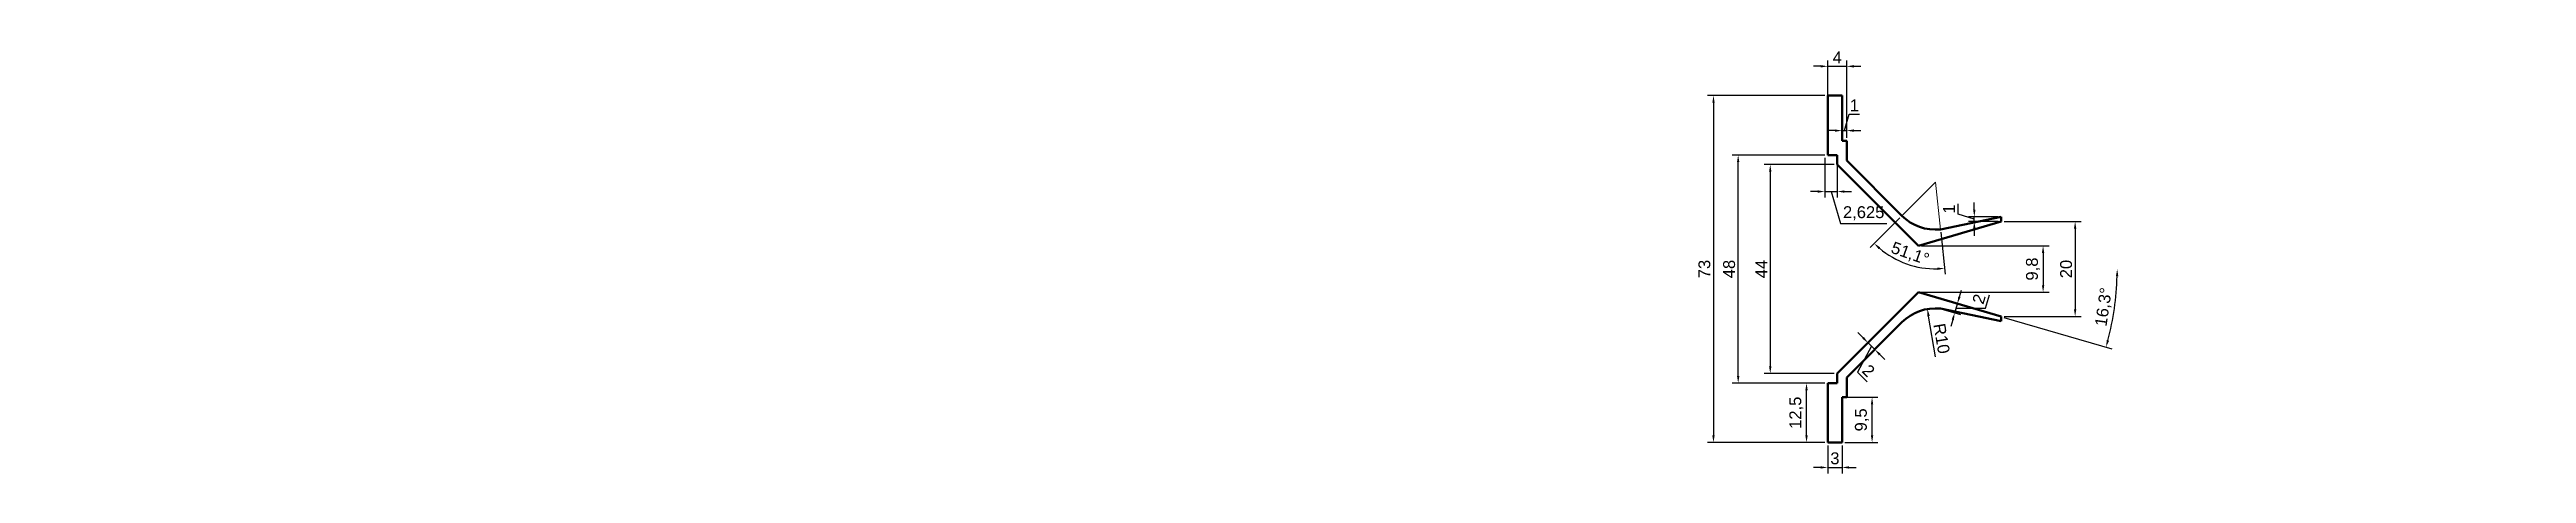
# Model space of a CAD drawing. Header units: millimetres. Extents: x -28 to 494, y -34 to 56.
import ezdxf

# ---------------------------------------------------------------- set-up
doc = ezdxf.new("R2010")
doc.units = ezdxf.units.MM
doc.header["$MEASUREMENT"] = 0
doc.layers.get('0').update_dxf_attribs({"color": 3, "lineweight": 50})
doc.layers.add('cotas', color=7, linetype='Continuous', lineweight=15)
doc.styles.get("Standard").update_dxf_attribs({"font": 'Arial.ttf'})
doc.dimstyles.new('ISO-25', dxfattribs={"dimtxt": 2.5, "dimasz": 1.5, "dimexe": 1.25, "dimexo": 0.625, "dimtad": 1, "dimdec": 3, "dimtxsty": 'Standard', "dimcen": 0, "dimadec": 1, "dimazin": 0, "dimtfac": 1, "dimtdec": 3, "dimtmove": 0, "dimatfit": 3, "dimfxl": 1, "dimarcsym": 0})

# ---------------------------------------------------------------- blocks, each defined once
blk = doc.blocks.new('*D26')
at = {"layer": 'cotas', "color": 0, "lineweight": -2, "transparency": 16777216}
for p, q in [((366.19, 14.32), (393.11, 14.32)), ((391.86, 12.82), (391.86, 6.02)), ((366.19, 4.52), (393.11, 4.52))]:
    blk.add_line(p, q, dxfattribs=at)
at = {"layer": 'cotas', "color": 0, "transparency": 16777216}
for points in [[(391.61, 12.82), (392.11, 12.82), (391.86, 14.32)], [(391.61, 6.02), (392.11, 6.02), (391.86, 4.52)]]:
    blk.add_solid(points, dxfattribs=at)
at = {"layer": 'Defpoints', "color": 0, "transparency": 16777216}
for p in [(365.56, 14.32), (365.56, 4.52), (391.86, 4.52)]:
    blk.add_point(p, dxfattribs=at)
at = {"layer": 'cotas', "color": 0, "transparency": 16777216, "insert": (389.74, 9.42), "char_height": 2.5, "attachment_point": 5, "rotation": 90}
blk.add_mtext('9,8', dxfattribs=at)
blk = doc.blocks.new('*D27')
at = {"layer": 'cotas', "color": 0, "lineweight": -2, "transparency": 16777216}
for p, q in [((383.63, 19.42), (399.87, 19.42)), ((398.62, 17.92), (398.62, 0.92)), ((383.63, -0.58), (399.87, -0.58))]:
    blk.add_line(p, q, dxfattribs=at)
at = {"layer": 'cotas', "color": 0, "transparency": 16777216}
for points in [[(398.37, 17.92), (398.87, 17.92), (398.62, 19.42)], [(398.37, 0.92), (398.87, 0.92), (398.62, -0.58)]]:
    blk.add_solid(points, dxfattribs=at)
at = {"layer": 'Defpoints', "color": 0, "transparency": 16777216}
for p in [(383, 19.42), (383, -0.58), (398.62, -0.58)]:
    blk.add_point(p, dxfattribs=at)
at = {"layer": 'cotas', "color": 0, "transparency": 16777216, "insert": (396.72, 9.42), "char_height": 2.5, "attachment_point": 5, "rotation": 90}
blk.add_mtext('20', dxfattribs=at)
blk = doc.blocks.new('*D28')
at = {"layer": 'cotas', "color": 0, "lineweight": -2, "transparency": 16777216}
for p, q in [((373.92, 20.96), (373.92, 23.13)), ((377.36, 19.92), (373.92, 20.96)), ((377.36, 21.92), (377.36, 23.42)), ((382.38, 20.42), (376.11, 20.42)), ((382.38, 19.42), (376.11, 19.42)), ((377.36, 19.42), (377.36, 20.42)), ((377.36, 19.42), (377.36, 20.42)), ((377.36, 17.92), (377.36, 16.42))]:
    blk.add_line(p, q, dxfattribs=at)
at = {"layer": 'cotas', "color": 0, "transparency": 16777216}
for points in [[(377.11, 21.92), (377.61, 21.92), (377.36, 20.42)], [(377.11, 17.92), (377.61, 17.92), (377.36, 19.42)]]:
    blk.add_solid(points, dxfattribs=at)
at = {"layer": 'Defpoints', "color": 0, "transparency": 16777216}
for p in [(377.36, 20.42), (383, 20.42), (383, 19.42)]:
    blk.add_point(p, dxfattribs=at)
at = {"layer": 'cotas', "color": 0, "transparency": 16777216, "insert": (372.04, 22.04), "char_height": 2.5, "attachment_point": 5, "rotation": 90}
blk.add_mtext('1', dxfattribs=at)
blk = doc.blocks.new('*D29')
at = {"layer": 'cotas', "color": 0, "lineweight": -2, "transparency": 16777216}
blk.add_line((369.18, -9.07), (367.73, -0.48), dxfattribs=at)
at = {"layer": 'cotas', "color": 0, "transparency": 16777216}
blk.add_solid([(367.98, -0.44), (367.48, -0.52), (367.48, 1)], dxfattribs=at)
at = {"layer": 'Defpoints', "color": 0, "transparency": 16777216}
for p in [(367.48, 1), (369.15, -8.86)]:
    blk.add_point(p, dxfattribs=at)
at = {"layer": 'cotas', "color": 0, "transparency": 16777216, "insert": (370.46, -5.2), "char_height": 2.5, "attachment_point": 5, "rotation": 279.5965}
blk.add_mtext('R10', dxfattribs=at)
blk = doc.blocks.new('*D30')
at = {"layer": 'cotas', "color": 0, "lineweight": -2, "transparency": 16777216}
blk.add_line((383.6, -0.75), (406.33, -7.4), dxfattribs=at)
blk.add_arc((348.81, 9.42), 58.68, 345.1647, 358.5353, dxfattribs=at)
at = {"layer": 'cotas', "color": 0, "transparency": 16777216}
for points in [[(407.22, 7.93), (407.72, 7.92), (407.49, 9.42)], [(405.77, -5.67), (405.29, -5.53), (405.13, -7.05)]]:
    blk.add_solid(points, dxfattribs=at)
at = {"layer": 'Defpoints', "color": 0, "transparency": 16777216}
for p in [(-28.49, 9.42), (493.78, 9.42), (365.56, 4.52), (383, -0.58), (406.43, -1.64)]:
    blk.add_point(p, dxfattribs=at)
at = {"layer": 'cotas', "color": 0, "transparency": 16777216, "insert": (404.79, 1.41), "char_height": 2.5, "attachment_point": 5, "rotation": 81.85}
blk.add_mtext('16,3°', dxfattribs=at)
blk = doc.blocks.new('*D31')
at = {"layer": 'cotas', "color": 0, "lineweight": -2, "transparency": 16777216}
for p, q in [((353.89, -5.03), (352.83, -3.97)), ((360.22, -0.82), (354.06, -6.97)), ((361.63, -2.23), (355.48, -8.39)), ((355.66, -6.8), (352.71, -12.27)), ((356.36, -7.5), (354.95, -6.09)), ((356.36, -7.5), (354.95, -6.09)), ((357.42, -8.57), (358.48, -9.63)), ((352.71, -12.27), (354.76, -14.32))]:
    blk.add_line(p, q, dxfattribs=at)
at = {"layer": 'cotas', "color": 0, "transparency": 16777216}
for points in [[(354.06, -4.85), (353.71, -5.21), (354.95, -6.09)], [(357.6, -8.39), (357.25, -8.74), (356.36, -7.5)]]:
    blk.add_solid(points, dxfattribs=at)
at = {"layer": 'Defpoints', "color": 0, "transparency": 16777216}
for p in [(360.66, -0.38), (362.08, -1.79), (354.95, -6.09)]:
    blk.add_point(p, dxfattribs=at)
at = {"layer": 'cotas', "color": 0, "transparency": 16777216, "insert": (355.07, -11.97), "char_height": 2.5, "attachment_point": 5, "rotation": 315}
blk.add_mtext('2', dxfattribs=at)
blk = doc.blocks.new('*D32')
at = {"layer": 'cotas', "color": 0, "lineweight": -2, "transparency": 16777216}
for p, q in [((347.84, 31.42), (333.08, 31.42)), ((334.33, 29.92), (334.33, -11.08)), ((347.84, -12.58), (333.08, -12.58))]:
    blk.add_line(p, q, dxfattribs=at)
at = {"layer": 'cotas', "color": 0, "transparency": 16777216}
for points in [[(334.08, 29.92), (334.58, 29.92), (334.33, 31.42)], [(334.08, -11.08), (334.58, -11.08), (334.33, -12.58)]]:
    blk.add_solid(points, dxfattribs=at)
at = {"layer": 'Defpoints', "color": 0, "transparency": 16777216}
for p in [(348.46, 31.42), (334.33, -12.58), (348.46, -12.58)]:
    blk.add_point(p, dxfattribs=at)
at = {"layer": 'cotas', "color": 0, "transparency": 16777216, "insert": (332.46, 9.42), "char_height": 2.5, "attachment_point": 5, "rotation": 90}
blk.add_mtext('44', dxfattribs=at)
blk = doc.blocks.new('*D33')
at = {"layer": 'cotas', "color": 0, "lineweight": -2, "transparency": 16777216}
for p, q in [((361.63, 20.2), (355.37, 13.93)), ((370.28, 17.15), (371.22, 8.33))]:
    blk.add_line(p, q, dxfattribs=at)
blk.add_arc((369.15, 27.71), 18.24, 229.7129, 271.4004, dxfattribs=at)
at = {"layer": 'cotas', "color": 0, "transparency": 16777216}
for points in [[(357.18, 13.61), (357.52, 13.98), (356.25, 14.81)], [(369.58, 9.72), (369.61, 9.23), (371.09, 9.57)]]:
    blk.add_solid(points, dxfattribs=at)
at = {"layer": 'Defpoints', "color": 0, "transparency": 16777216}
for p in [(369.15, 27.71), (369.15, 27.71), (362.08, 20.64), (370.21, 17.77), (360.59, 11.6)]:
    blk.add_point(p, dxfattribs=at)
at = {"layer": 'cotas', "color": 0, "transparency": 16777216, "insert": (363.78, 12.52), "char_height": 2.5, "attachment_point": 5, "rotation": 340.5566}
blk.add_mtext('51,1°', dxfattribs=at)
blk = doc.blocks.new('*D34')
at = {"layer": 'cotas', "color": 0, "lineweight": -2, "transparency": 16777216}
for p, q in [((370.81, 0.91), (374.43, -0.15)), ((371.37, 2.83), (374.99, 1.77)), ((373.23, 0.2), (373.79, 2.12)), ((373.23, 0.2), (373.79, 2.12)), ((373.51, 1.16), (379.73, 1.2)), ((374.21, 3.56), (374.63, 5)), ((379.73, 1.2), (380.54, 3.99)), ((372.81, -1.24), (372.39, -2.68))]:
    blk.add_line(p, q, dxfattribs=at)
at = {"layer": 'cotas', "color": 0, "transparency": 16777216}
for points in [[(372.57, -1.17), (373.05, -1.31), (373.23, 0.2)], [(373.97, 3.63), (374.45, 3.49), (373.79, 2.12)]]:
    blk.add_solid(points, dxfattribs=at)
at = {"layer": 'Defpoints', "color": 0, "transparency": 16777216}
for p in [(370.21, 1.08), (370.77, 3), (373.79, 2.12)]:
    blk.add_point(p, dxfattribs=at)
at = {"layer": 'cotas', "color": 0, "transparency": 16777216, "insert": (378.33, 3.12), "char_height": 2.5, "attachment_point": 5, "rotation": 73.7}
blk.add_mtext('2', dxfattribs=at)
blk = doc.blocks.new('*D35')
at = {"layer": 'cotas', "color": 0, "lineweight": -2, "transparency": 16777216}
for p, q in [((345.84, 33.42), (326.32, 33.42)), ((327.57, -13.08), (327.57, 31.92)), ((345.84, -14.58), (326.32, -14.58))]:
    blk.add_line(p, q, dxfattribs=at)
at = {"layer": 'cotas', "color": 0, "transparency": 16777216}
for points in [[(327.32, 31.92), (327.82, 31.92), (327.57, 33.42)], [(327.32, -13.08), (327.82, -13.08), (327.57, -14.58)]]:
    blk.add_solid(points, dxfattribs=at)
at = {"layer": 'Defpoints', "color": 0, "transparency": 16777216}
for p in [(327.57, 33.42), (346.46, 33.42), (346.46, -14.58)]:
    blk.add_point(p, dxfattribs=at)
at = {"layer": 'cotas', "color": 0, "transparency": 16777216, "insert": (325.67, 9.42), "char_height": 2.5, "attachment_point": 5, "rotation": 90}
blk.add_mtext('48', dxfattribs=at)
blk = doc.blocks.new('*D36')
at = {"layer": 'cotas', "color": 0, "lineweight": -2, "transparency": 16777216}
for p, q in [((345.84, 45.92), (321.11, 45.92)), ((322.36, 44.42), (322.36, -25.58)), ((345.84, -27.08), (321.11, -27.08))]:
    blk.add_line(p, q, dxfattribs=at)
at = {"layer": 'cotas', "color": 0, "transparency": 16777216}
for points in [[(322.11, 44.42), (322.61, 44.42), (322.36, 45.92)], [(322.11, -25.58), (322.61, -25.58), (322.36, -27.08)]]:
    blk.add_solid(points, dxfattribs=at)
at = {"layer": 'Defpoints', "color": 0, "transparency": 16777216}
for p in [(346.46, 45.92), (322.36, -27.08), (346.46, -27.08)]:
    blk.add_point(p, dxfattribs=at)
at = {"layer": 'cotas', "color": 0, "transparency": 16777216, "insert": (320.45, 9.42), "char_height": 2.5, "attachment_point": 5, "rotation": 90}
blk.add_mtext('73', dxfattribs=at)
blk = doc.blocks.new('*D37')
at = {"layer": 'cotas', "color": 0, "lineweight": -2, "transparency": 16777216}
for p, q in [((345.84, -14.58), (340.73, -14.58)), ((341.98, -25.58), (341.98, -16.08)), ((345.84, -27.08), (340.73, -27.08))]:
    blk.add_line(p, q, dxfattribs=at)
at = {"layer": 'cotas', "color": 0, "transparency": 16777216}
for points in [[(341.73, -16.08), (342.23, -16.08), (341.98, -14.58)], [(341.73, -25.58), (342.23, -25.58), (341.98, -27.08)]]:
    blk.add_solid(points, dxfattribs=at)
at = {"layer": 'Defpoints', "color": 0, "transparency": 16777216}
for p in [(341.98, -14.58), (346.46, -14.58), (346.46, -27.08)]:
    blk.add_point(p, dxfattribs=at)
at = {"layer": 'cotas', "color": 0, "transparency": 16777216, "insert": (339.85, -20.83), "char_height": 2.5, "attachment_point": 5, "rotation": 90}
blk.add_mtext('12,5', dxfattribs=at)
blk = doc.blocks.new('*D38')
at = {"layer": 'cotas', "color": 0, "lineweight": -2, "transparency": 16777216}
for p, q in [((350.09, -17.58), (357.05, -17.58)), ((355.8, -25.58), (355.8, -19.08)), ((350.09, -27.08), (357.05, -27.08))]:
    blk.add_line(p, q, dxfattribs=at)
at = {"layer": 'cotas', "color": 0, "transparency": 16777216}
for points in [[(355.55, -19.08), (356.05, -19.08), (355.8, -17.58)], [(355.55, -25.58), (356.05, -25.58), (355.8, -27.08)]]:
    blk.add_solid(points, dxfattribs=at)
at = {"layer": 'Defpoints', "color": 0, "transparency": 16777216}
for p in [(349.46, -17.58), (355.8, -17.58), (349.46, -27.08)]:
    blk.add_point(p, dxfattribs=at)
at = {"layer": 'cotas', "color": 0, "transparency": 16777216, "insert": (353.67, -22.33), "char_height": 2.5, "attachment_point": 5, "rotation": 90}
blk.add_mtext('9,5', dxfattribs=at)
blk = doc.blocks.new('*D39')
at = {"layer": 'cotas', "color": 0, "lineweight": -2, "transparency": 16777216}
for p, q in [((346.46, -27.7), (346.46, -33.59)), ((349.46, -27.7), (349.46, -33.59)), ((344.96, -32.34), (343.46, -32.34)), ((346.46, -32.34), (349.46, -32.34)), ((350.96, -32.34), (352.46, -32.34))]:
    blk.add_line(p, q, dxfattribs=at)
at = {"layer": 'cotas', "color": 0, "transparency": 16777216}
for points in [[(344.96, -32.09), (344.96, -32.59), (346.46, -32.34)], [(350.96, -32.09), (350.96, -32.59), (349.46, -32.34)]]:
    blk.add_solid(points, dxfattribs=at)
at = {"layer": 'Defpoints', "color": 0, "transparency": 16777216}
for p in [(346.46, -27.08), (349.46, -27.08), (349.46, -32.34)]:
    blk.add_point(p, dxfattribs=at)
at = {"layer": 'cotas', "color": 0, "transparency": 16777216, "insert": (347.96, -30.43), "char_height": 2.5, "attachment_point": 5}
blk.add_mtext('3', dxfattribs=at)
blk = doc.blocks.new('*D40')
at = {"layer": 'cotas', "color": 0, "lineweight": -2, "transparency": 16777216}
for p, q in [((345.84, 32.8), (345.84, 24.48)), ((348.46, 32.8), (348.46, 24.48)), ((344.34, 25.73), (342.84, 25.73)), ((345.84, 25.73), (348.46, 25.73)), ((345.84, 25.73), (348.46, 25.73)), ((347.15, 25.73), (349.16, 19.04)), ((349.96, 25.73), (351.46, 25.73)), ((349.16, 19.04), (358.91, 19.04))]:
    blk.add_line(p, q, dxfattribs=at)
at = {"layer": 'cotas', "color": 0, "transparency": 16777216}
for points in [[(344.34, 25.98), (344.34, 25.48), (345.84, 25.73)], [(349.96, 25.98), (349.96, 25.48), (348.46, 25.73)]]:
    blk.add_solid(points, dxfattribs=at)
at = {"layer": 'Defpoints', "color": 0, "transparency": 16777216}
for p in [(345.84, 33.42), (348.46, 33.42), (348.46, 25.73)]:
    blk.add_point(p, dxfattribs=at)
at = {"layer": 'cotas', "color": 0, "transparency": 16777216, "insert": (354.03, 21.16), "char_height": 2.5, "attachment_point": 5}
blk.add_mtext('2,625', dxfattribs=at)
blk = doc.blocks.new('*D41')
at = {"layer": 'cotas', "color": 0, "lineweight": -2, "transparency": 16777216}
for p, q in [((346.46, 34.05), (346.46, 53.34)), ((350.46, 37.05), (350.46, 53.34)), ((344.96, 52.09), (343.46, 52.09)), ((346.46, 52.09), (350.46, 52.09)), ((351.96, 52.09), (353.46, 52.09))]:
    blk.add_line(p, q, dxfattribs=at)
at = {"layer": 'cotas', "color": 0, "transparency": 16777216}
for points in [[(344.96, 52.34), (344.96, 51.84), (346.46, 52.09)], [(351.96, 52.34), (351.96, 51.84), (350.46, 52.09)]]:
    blk.add_solid(points, dxfattribs=at)
at = {"layer": 'Defpoints', "color": 0, "transparency": 16777216}
for p in [(350.46, 52.09), (346.46, 33.42), (350.46, 36.42)]:
    blk.add_point(p, dxfattribs=at)
at = {"layer": 'cotas', "color": 0, "transparency": 16777216, "insert": (348.46, 53.96), "char_height": 2.5, "attachment_point": 5}
blk.add_mtext('4', dxfattribs=at)
blk = doc.blocks.new('*D42')
at = {"layer": 'cotas', "color": 0, "lineweight": -2, "transparency": 16777216}
for p, q in [((349.96, 38.56), (351, 42)), ((351, 42), (353.17, 42)), ((347.96, 38.56), (346.46, 38.56)), ((349.46, 37.05), (349.46, 39.81)), ((349.46, 38.56), (350.46, 38.56)), ((349.46, 38.56), (350.46, 38.56)), ((350.46, 37.05), (350.46, 39.81)), ((351.96, 38.56), (353.46, 38.56))]:
    blk.add_line(p, q, dxfattribs=at)
at = {"layer": 'cotas', "color": 0, "transparency": 16777216}
for points in [[(347.96, 38.81), (347.96, 38.31), (349.46, 38.56)], [(351.96, 38.81), (351.96, 38.31), (350.46, 38.56)]]:
    blk.add_solid(points, dxfattribs=at)
at = {"layer": 'Defpoints', "color": 0, "transparency": 16777216}
for p in [(350.46, 38.56), (349.46, 36.42), (350.46, 36.42)]:
    blk.add_point(p, dxfattribs=at)
at = {"layer": 'cotas', "color": 0, "transparency": 16777216, "insert": (352.08, 43.88), "char_height": 2.5, "attachment_point": 5}
blk.add_mtext('1', dxfattribs=at)

msp = doc.modelspace()

# ---------------------------------------------------------------- linework, layer by layer
for p, q in [((346.4634, 45.9241), (349.4634, 45.9241)), ((346.4634, 33.4241), (346.4634, 45.9241)), ((349.4634, 36.4241), (349.4634, 45.9241)), ((346.4634, 33.4241), (348.4634, 33.4241)), ((348.4634, 31.4241), (348.4634, 33.4241)), ((365.5634, 14.3241), (348.4634, 31.4241)), ((349.4634, 36.4241), (350.4634, 36.4241)), ((350.4634, 32.2526), (350.4634, 36.4241)), ((362.0765, 20.6395), (350.4634, 32.2526)), ((365.5634, 14.3241), (383.004, 19.4241)), ((370.2125, 17.7674), (383.004, 20.4241)), ((383.004, 19.4241), (383.004, 20.4241)), ((365.5634, 4.5241), (348.4634, -12.5759)), ((365.5634, 4.5241), (383.004, -0.5759)), ((370.2125, 1.0809), (383.004, -1.5759)), ((362.0765, -1.7912), (350.4634, -13.4043)), ((383.004, -0.5759), (383.004, -1.5759)), ((346.4634, -14.5759), (348.4634, -14.5759)), ((346.4634, -14.5759), (346.4634, -27.0759)), ((348.4634, -12.5759), (348.4634, -14.5759)), ((350.4634, -13.4043), (350.4634, -17.5759)), ((349.4634, -17.5759), (350.4634, -17.5759)), ((349.4634, -17.5759), (349.4634, -27.0759)), ((346.4634, -27.0759), (349.4634, -27.0759))]:
    msp.add_line(p, q)
for centre, start, end in [((369.1476, 27.7105), 225, 276.113237), ((369.1476, -8.8622), 83.886763, 135)]:
    msp.add_arc(centre, 10, start, end)
at = {"layer": 'cotas'}
for p, q in [((362.0765, 20.6395), (369.1476, 27.7105)), ((369.1476, 27.7105), (369.1476, 27.7105)), ((369.1476, 27.7105), (369.1476, 27.7105)), ((369.1476, 27.7105), (370.2125, 17.7674))]:
    msp.add_line(p, q, dxfattribs=at)

# ---------------------------------------------------------------- dimensions: what is measured, and where the dimension line sits
for base, p1, p2, picture, middle in [((350.4634, 52.0877), (346.4634, 33.4241), (350.4634, 36.4241), '*D41', (348.4634, 53.9627)), ((350.4634, 38.5573), (349.4634, 36.4241), (350.4634, 36.4241), '*D42', (351.6212, 43.88)), ((348.4634, 25.7316), (345.8384, 33.4241), (348.4634, 33.4241), '*D40', (349.7843, 21.1643)), ((349.4634, -32.3364), (346.4634, -27.0759), (349.4634, -27.0759), '*D39', (347.9634, -30.4342))]:
    dim = msp.add_linear_dim(base=base, p1=p1, p2=p2, dimstyle='ISO-25', override={"dimtmove": 1}, dxfattribs=at)
    dim.commit()
    dim.dimension.update_dxf_attribs({"geometry": picture, "text_midpoint": middle})
for base, p1, p2, picture, middle in [((322.3555, -27.0759), (346.4634, 45.9241), (346.4634, -27.0759), '*D36', (320.4532, 9.4241)), ((327.573, 33.4241), (346.4634, -14.5759), (346.4634, 33.4241), '*D35', (325.6716, 9.4241)), ((334.3341, -12.5759), (348.4634, 31.4241), (348.4634, -12.5759), '*D32', (332.4591, 9.4241)), ((377.3617, 20.4241), (383.004, 19.4241), (383.004, 20.4241), '*D28', (372.039, 21.5819)), ((398.6181, -0.5759), (383.004, 19.4241), (383.004, -0.5759), '*D27', (396.7167, 9.4241)), ((391.8648, 4.5241), (365.5634, 14.3241), (365.5634, 4.5241), '*D26', (389.7374, 9.4241)), ((341.9789, -14.5759), (346.4634, -27.0759), (346.4634, -14.5759), '*D37', (339.8516, -20.8259)), ((355.7983, -17.5759), (349.4634, -27.0759), (349.4634, -17.5759), '*D38', (353.6709, -22.3259))]:
    dim = msp.add_linear_dim(base=base, p1=p1, p2=p2, angle=90, dimstyle='ISO-25', override={"dimtmove": 1}, dxfattribs=at)
    dim.commit()
    dim.dimension.update_dxf_attribs({"geometry": picture, "text_midpoint": middle})
for base, line1, line2, picture, middle in [((360.5945, 11.5989), ((369.1476, 27.7105), (370.2125, 17.7674)), ((362.0765, 20.6395), (369.1476, 27.7105)), '*D33', (363.7837, 12.5157)), ((406.4334, -1.6382), ((-28.4909, 9.4241), (493.7823, 9.4241)), ((365.5634, 4.5241), (383.004, -0.5759)), '*D30', (404.787, 1.4071))]:
    dim = msp.add_angular_dim_2l(base=base, line1=line1, line2=line2, dimstyle='ISO-25', override={"dimtmove": 1}, dxfattribs=at)
    dim.commit()
    dim.dimension.update_dxf_attribs({"geometry": picture, "text_midpoint": middle})
dim = msp.add_radius_dim(center=(369.1476, -8.8622), mpoint=(367.4805, 0.9978), dimstyle='ISO-25', override={"dimtmove": 1}, dxfattribs=at)
dim.commit()
dim.dimension.update_dxf_attribs({"geometry": '*D29', "text_midpoint": (368.582, -5.5173), "dimtype": 164})
for p1, p2, distance, picture, middle in [((370.2125, 1.0809), (370.7738, 3.0005), -3.1447, '*D34', (378.0972, 2.3289)), ((362.0765, -1.7912), (360.6623, -0.377), 8.0802, '*D31', (354.4807, -11.3822))]:
    dim = msp.add_aligned_dim(p1=p1, p2=p2, distance=distance, dimstyle='ISO-25', override={"dimtmove": 1}, dxfattribs=at)
    dim.commit()
    dim.dimension.update_dxf_attribs({"geometry": picture, "text_midpoint": middle})

doc.saveas('drawing.dxf')
